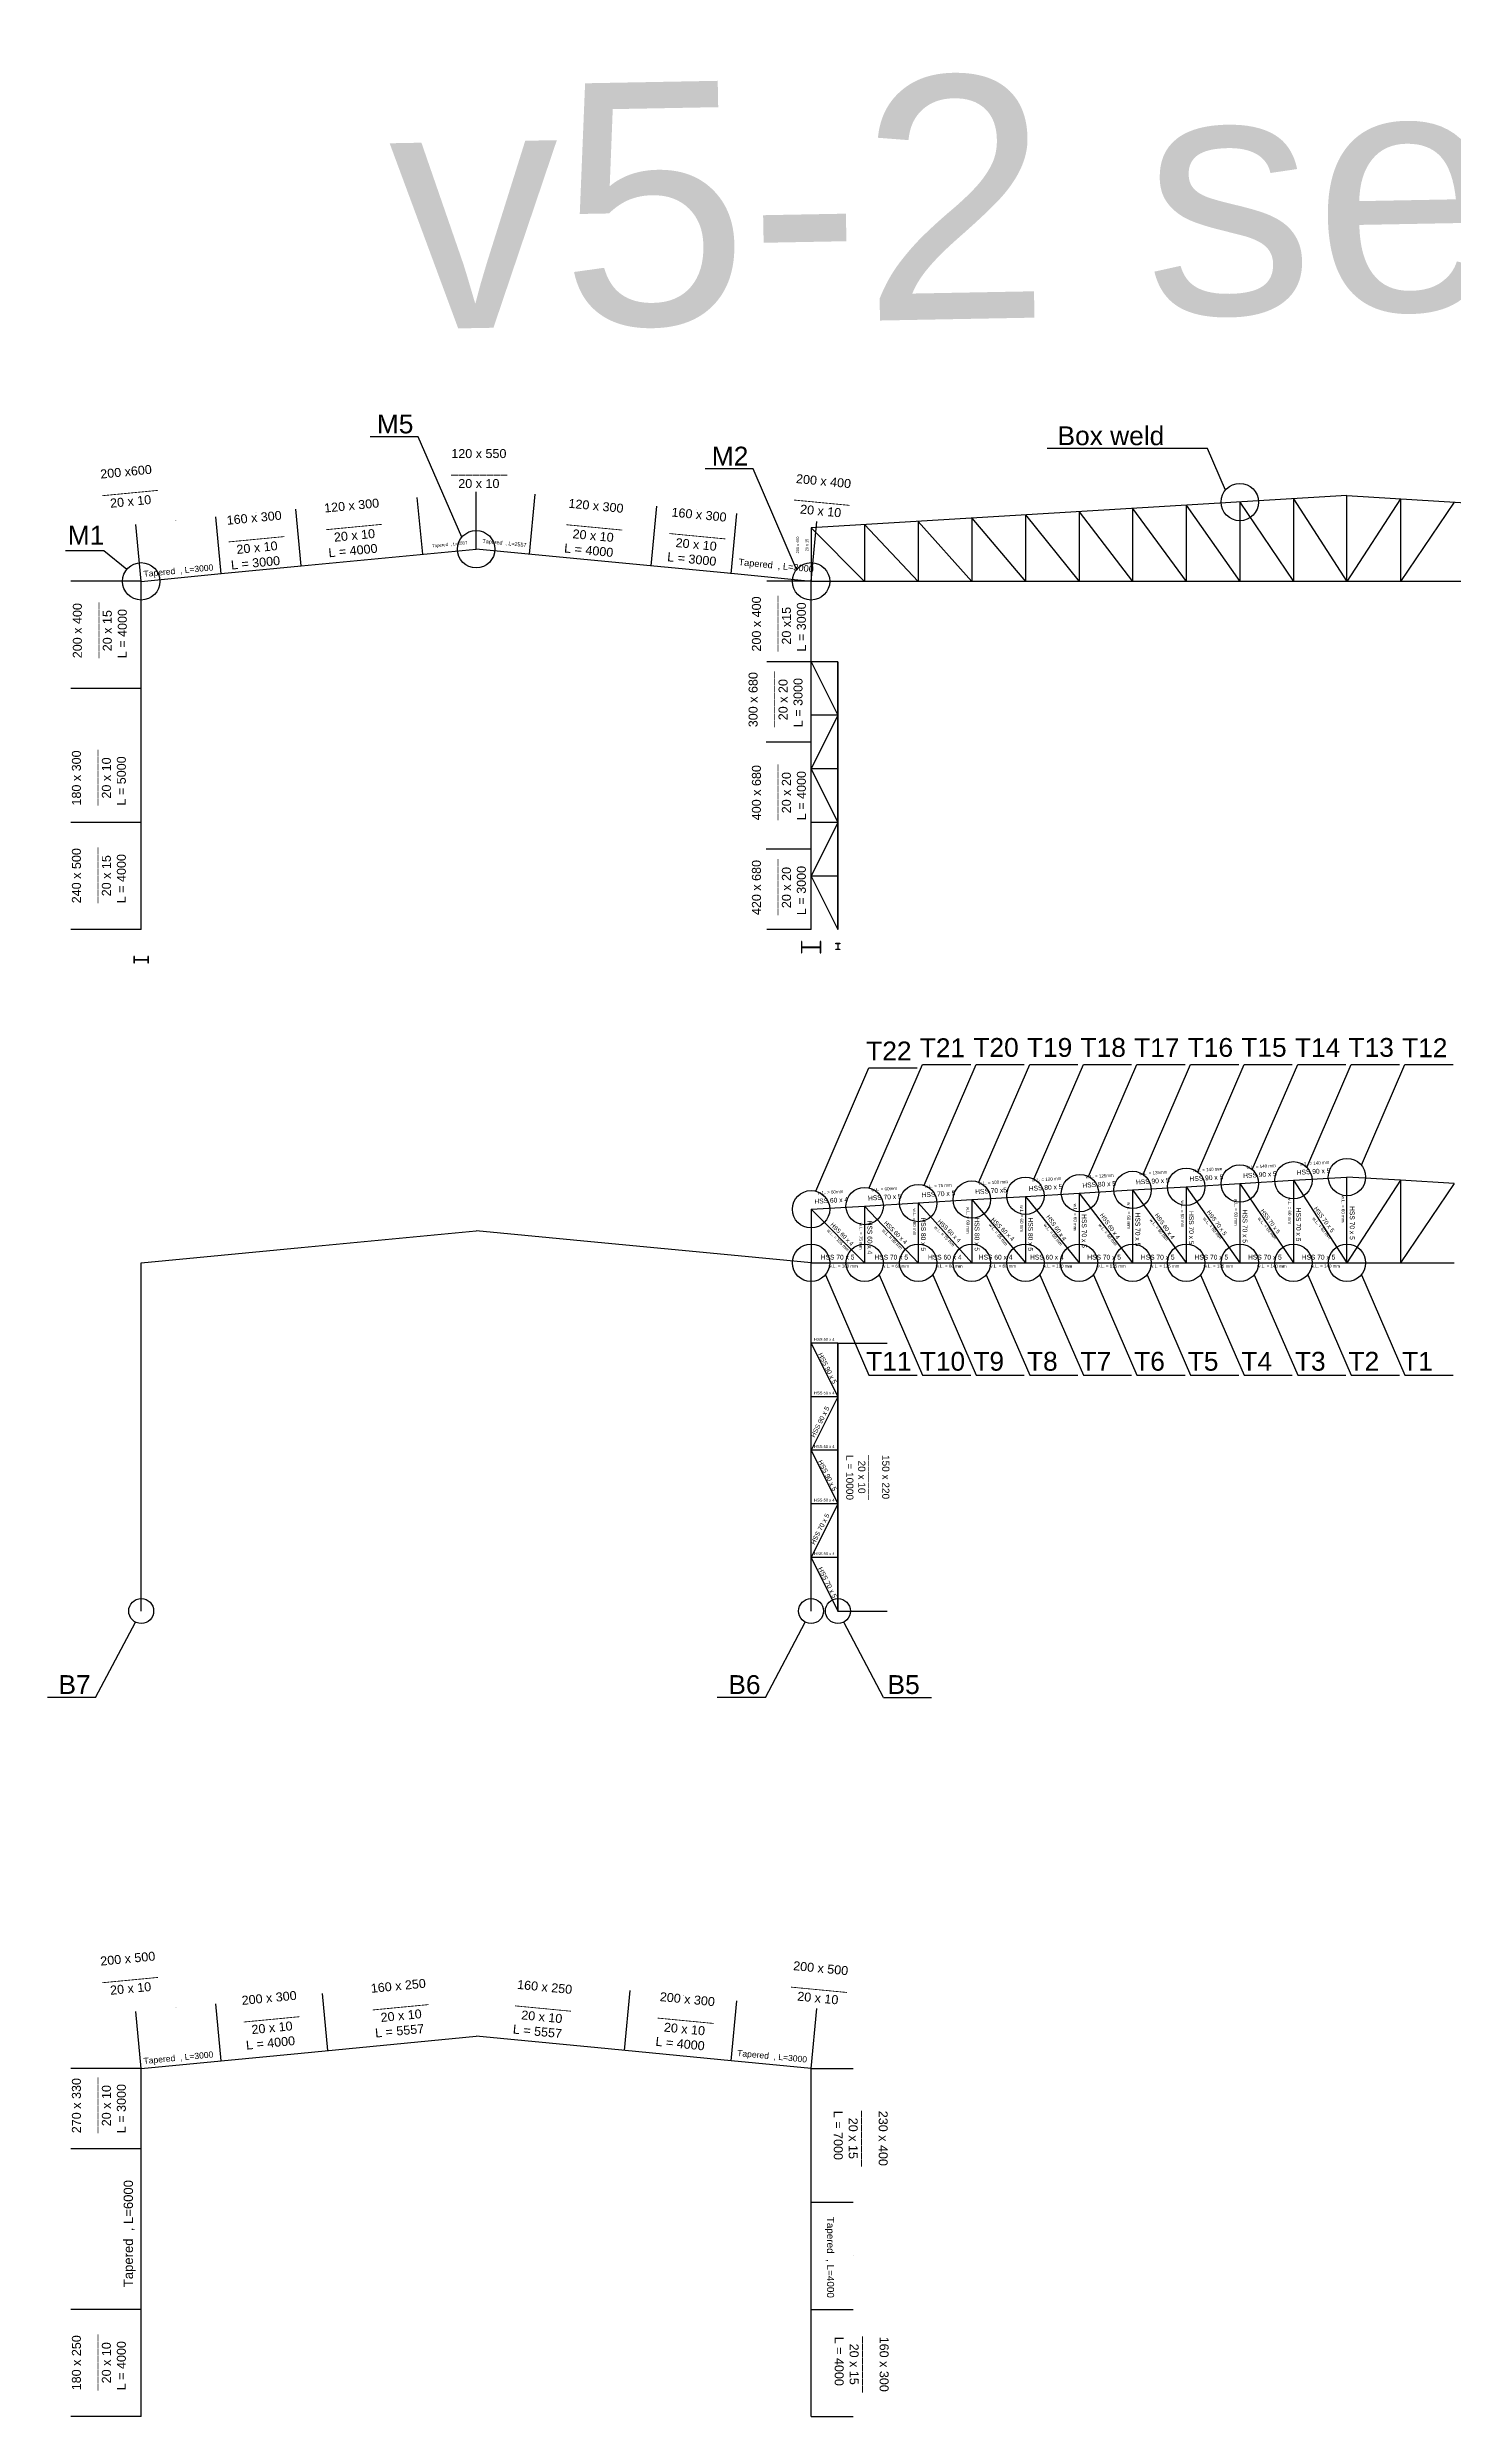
# Model space of a CAD drawing. Header units: inches. Extents: x -15 to 2803056, y 0 to 866270.
# Drawn here: x 1355028 to 1407507, y 189786 to 278232 of the extents above; entities that cross this region are included whole.
import ezdxf

# ---------------------------------------------------------------- set-up
doc = ezdxf.new("R2010")
doc.units = ezdxf.units.IN
doc.header["$LTSCALE"] = 100
doc.header["$MEASUREMENT"] = 0
for name, color, linetype in [('connection', 50, 'Continuous'), ('initial layout', 7, 'Continuous'), ('sections', 3, 'Continuous'), ('text', 3, 'Continuous')]:
    doc.layers.add(name, color=color, linetype=linetype)
doc.styles.get("Standard").update_dxf_attribs({"font": 'arial.ttf'})
doc.dimstyles.new('section', dxfattribs={"dimtxt": 1e-05, "dimasz": 15, "dimexe": 0.0625, "dimexo": 0.0625, "dimgap": 10, "dimtad": 0, "dimtoh": 1, "dimzin": 0, "dimdsep": 46, "dimtxsty": 'Standard', "dimblk": 'OBLIQUE', "dimcen": 0.09, "dimsd1": 1, "dimsd2": 1, "dimclrd": 256, "dimclre": 256, "dimclrt": 256, "dimadec": 0, "dimazin": 0, "dimtfac": 1, "dimtofl": 0, "dimtmove": 0, "dimatfit": 3, "dimfxl": 1, "dimtfillclr": 256, "dimtolj": 1, "dimtzin": 0, "dimlwe": -1, "dimarcsym": 0})

# ---------------------------------------------------------------- blocks, each defined once
blk = doc.blocks.new('*D361')
at = {"layer": 'Defpoints', "color": 0}
for p in [(1355903, 249299), (1358528, 249299), (1358528, 245299)]:
    blk.add_point(p, dxfattribs=at)
at = {"layer": 'sections', "transparency": 16777216}
for p, q in [((1358528, 249299), (1355903, 249299)), ((1358528, 245299), (1355903, 245299))]:
    blk.add_line(p, q, dxfattribs=at)
at = {"layer": 'sections', "transparency": 16777216, "insert": (1355903, 247299), "char_height": 0.00001, "attachment_point": 5, "rotation": 90}
blk.add_mtext('\\A1;4000.00', dxfattribs=at)
blk = doc.blocks.new('_Oblique')
at = {"color": 0, "linetype": 'ByBlock', "lineweight": -2}
blk.add_line((-0.5, -0.5), (0.5, 0.5), dxfattribs=at)
blk = doc.blocks.new('*D362')
at = {"layer": 'Defpoints', "color": 0}
for p in [(1361310, 260711), (1358528, 258299), (1361514, 258585)]:
    blk.add_point(p, dxfattribs=at)
at = {"layer": 'sections', "transparency": 16777216}
for p, q in [((1358528, 258299), (1358324, 260424)), ((1361514, 258585), (1361310, 260711))]:
    blk.add_line(p, q, dxfattribs=at)
at = {"layer": 'sections', "transparency": 16777216, "insert": (1359817, 260567), "char_height": 10, "attachment_point": 5, "rotation": 5.48359}
blk.add_mtext('\\A1;3000.00', dxfattribs=at)
blk = doc.blocks.new('*D363')
at = {"layer": 'Defpoints', "color": 0}
for p in [(1364296, 260997), (1361514, 258585), (1364500, 258872)]:
    blk.add_point(p, dxfattribs=at)
at = {"layer": 'sections', "transparency": 16777216}
for p, q in [((1364500, 258872), (1364296, 260997)), ((1361514, 258585), (1361310, 260711))]:
    blk.add_line(p, q, dxfattribs=at)
at = {"layer": 'sections', "transparency": 16777216, "insert": (1362803, 260854), "char_height": 10, "attachment_point": 5, "rotation": 5.48359}
blk.add_mtext('\\A1;3000.00', dxfattribs=at)
blk = doc.blocks.new('*D364')
at = {"layer": 'Defpoints', "color": 0}
for p in [(1368833, 261433), (1369037, 259308), (1364500, 258872)]:
    blk.add_point(p, dxfattribs=at)
at = {"layer": 'sections', "transparency": 16777216}
for p, q in [((1364500, 258872), (1364296, 260997)), ((1369037, 259308), (1368833, 261433))]:
    blk.add_line(p, q, dxfattribs=at)
at = {"layer": 'sections', "transparency": 16777216, "insert": (1366565, 261215), "char_height": 10, "attachment_point": 5, "rotation": 5.48359}
blk.add_mtext('\\A1;4557.47', dxfattribs=at)
blk = doc.blocks.new('*D344')
at = {"layer": 'Defpoints', "color": 0}
for p in [(1377770, 261111), (1373019, 259308), (1377555, 258872)]:
    blk.add_point(p, dxfattribs=at)
at = {"layer": 'sections', "transparency": 16777216}
for p, q in [((1373019, 259308), (1373234, 261547)), ((1377555, 258872), (1377770, 261111))]:
    blk.add_line(p, q, dxfattribs=at)
at = {"layer": 'sections', "transparency": 16777216, "insert": (1375502, 261329), "char_height": 10, "attachment_point": 5, "rotation": 354.51641}
blk.add_mtext('\\A1;4557.47', dxfattribs=at)
blk = doc.blocks.new('*D365')
at = {"layer": 'Defpoints', "color": 0}
for p in [(1380757, 260825), (1377555, 258872), (1380542, 258585)]:
    blk.add_point(p, dxfattribs=at)
at = {"layer": 'sections', "transparency": 16777216}
for p, q in [((1377555, 258872), (1377770, 261111)), ((1380542, 258585), (1380757, 260825))]:
    blk.add_line(p, q, dxfattribs=at)
at = {"layer": 'sections', "transparency": 16777216, "insert": (1379263, 260968), "char_height": 10, "attachment_point": 5, "rotation": 354.51641}
blk.add_mtext('\\A1;3000.00', dxfattribs=at)
blk = doc.blocks.new('*D366')
at = {"layer": 'Defpoints', "color": 0}
for p in [(1383743, 260538), (1380542, 258585), (1383528, 258299)]:
    blk.add_point(p, dxfattribs=at)
at = {"layer": 'sections', "transparency": 16777216}
for p, q in [((1380542, 258585), (1380757, 260825)), ((1383528, 258299), (1383743, 260538))]:
    blk.add_line(p, q, dxfattribs=at)
at = {"layer": 'sections', "transparency": 16777216, "insert": (1382250, 260681), "char_height": 10, "attachment_point": 5, "rotation": 354.51641}
blk.add_mtext('\\A1;3000.00', dxfattribs=at)
blk = doc.blocks.new('*D367')
at = {"layer": 'Defpoints', "color": 0}
for p in [(1381883, 248299), (1383528, 248299), (1383528, 245299)]:
    blk.add_point(p, dxfattribs=at)
at = {"layer": 'sections', "transparency": 16777216}
for p, q in [((1383528, 248299), (1381883, 248299)), ((1383528, 245299), (1381883, 245299))]:
    blk.add_line(p, q, dxfattribs=at)
at = {"layer": 'sections', "transparency": 16777216, "insert": (1381883, 246799), "char_height": 10, "attachment_point": 5, "rotation": 90}
blk.add_mtext('\\A1;3000.00', dxfattribs=at)
blk = doc.blocks.new('*D368')
at = {"layer": 'Defpoints', "color": 0}
for p in [(1381883, 258299), (1383528, 258299), (1383528, 255299)]:
    blk.add_point(p, dxfattribs=at)
at = {"layer": 'sections', "transparency": 16777216}
for p, q in [((1383528, 258299), (1381883, 258299)), ((1383528, 255299), (1381883, 255299))]:
    blk.add_line(p, q, dxfattribs=at)
at = {"layer": 'sections', "transparency": 16777216, "insert": (1381883, 256799), "char_height": 10, "attachment_point": 5, "rotation": 90}
blk.add_mtext('\\A1;3000.00', dxfattribs=at)
blk = doc.blocks.new('*D376')
at = {"layer": 'Defpoints', "color": 0}
for p in [(1355903, 258299), (1358528, 258299), (1358528, 254299)]:
    blk.add_point(p, dxfattribs=at)
at = {"layer": 'sections', "transparency": 16777216}
for p, q in [((1358528, 258299), (1355903, 258299)), ((1358528, 254299), (1355903, 254299))]:
    blk.add_line(p, q, dxfattribs=at)
at = {"layer": 'sections', "transparency": 16777216, "insert": (1355903, 256299), "char_height": 10, "attachment_point": 5, "rotation": 90}
blk.add_mtext('\\A1;4000.00', dxfattribs=at)
blk = doc.blocks.new('*D379')
at = {"layer": 'Defpoints', "color": 0}
for p in [(1384528, 229859), (1386371, 229859), (1384528, 219859)]:
    blk.add_point(p, dxfattribs=at)
at = {"layer": 'sections', "transparency": 16777216}
for p, q in [((1384528, 229859), (1386371, 229859)), ((1384528, 219859), (1386371, 219859))]:
    blk.add_line(p, q, dxfattribs=at)
at = {"layer": 'sections', "transparency": 16777216, "insert": (1386371, 224859), "char_height": 10, "attachment_point": 5, "rotation": 90}
blk.add_mtext('\\A1;10000.00', dxfattribs=at)
blk = doc.blocks.new('*D380')
at = {"layer": 'Defpoints', "color": 0}
for p in [(1355903, 193786), (1358528, 193786), (1358528, 189786)]:
    blk.add_point(p, dxfattribs=at)
at = {"layer": 'sections', "transparency": 16777216}
for p, q in [((1358528, 193786), (1355903, 193786)), ((1358528, 189786), (1355903, 189786))]:
    blk.add_line(p, q, dxfattribs=at)
at = {"layer": 'sections', "transparency": 16777216, "insert": (1355903, 191786), "char_height": 0.00001, "attachment_point": 5, "rotation": 90}
blk.add_mtext('\\A1;4000.00', dxfattribs=at)
blk = doc.blocks.new('*D381')
at = {"layer": 'Defpoints', "color": 0}
for p in [(1361310, 205198), (1358528, 202786), (1361514, 203073)]:
    blk.add_point(p, dxfattribs=at)
at = {"layer": 'sections', "transparency": 16777216}
for p, q in [((1361514, 203073), (1361310, 205198)), ((1358528, 202786), (1358324, 204911))]:
    blk.add_line(p, q, dxfattribs=at)
at = {"layer": 'sections', "transparency": 16777216, "insert": (1359817, 205055), "char_height": 10, "attachment_point": 5, "rotation": 5.48359}
blk.add_mtext('\\A1;3000.00', dxfattribs=at)
blk = doc.blocks.new('*D382')
at = {"layer": 'Defpoints', "color": 0}
for p in [(1358528, 202786), (1355903, 199786), (1358528, 199786)]:
    blk.add_point(p, dxfattribs=at)
at = {"layer": 'sections', "transparency": 16777216}
for p, q in [((1358528, 202786), (1355903, 202786)), ((1358528, 199786), (1355903, 199786))]:
    blk.add_line(p, q, dxfattribs=at)
at = {"layer": 'sections', "transparency": 16777216, "insert": (1355903, 201286), "char_height": 10, "attachment_point": 5, "rotation": 90}
blk.add_mtext('\\A1;3000.00', dxfattribs=at)
blk = doc.blocks.new('*D383')
at = {"layer": 'Defpoints', "color": 0}
for p in [(1365292, 205580), (1365496, 203455), (1361514, 203073)]:
    blk.add_point(p, dxfattribs=at)
at = {"layer": 'sections', "transparency": 16777216}
for p, q in [((1361514, 203073), (1361310, 205198)), ((1365496, 203455), (1365292, 205580))]:
    blk.add_line(p, q, dxfattribs=at)
at = {"layer": 'sections', "transparency": 16777216, "insert": (1363301, 205389), "char_height": 10, "attachment_point": 5, "rotation": 5.48359}
blk.add_mtext('\\A1;4000.00', dxfattribs=at)
blk = doc.blocks.new('*D384')
at = {"layer": 'Defpoints', "color": 0}
for p in [(1380757, 205312), (1380542, 203073), (1383528, 202786)]:
    blk.add_point(p, dxfattribs=at)
at = {"layer": 'sections', "transparency": 16777216}
for p, q in [((1380542, 203073), (1380757, 205312)), ((1383528, 202786), (1383743, 205025))]:
    blk.add_line(p, q, dxfattribs=at)
at = {"layer": 'sections', "transparency": 16777216, "insert": (1382250, 205169), "char_height": 10, "attachment_point": 5, "rotation": 354.51641}
blk.add_mtext('\\A1;3000.00', dxfattribs=at)
blk = doc.blocks.new('*D385')
at = {"layer": 'Defpoints', "color": 0}
for p in [(1376775, 205694), (1376560, 203455), (1380542, 203073)]:
    blk.add_point(p, dxfattribs=at)
at = {"layer": 'sections', "transparency": 16777216}
for p, q in [((1376560, 203455), (1376775, 205694)), ((1380542, 203073), (1380757, 205312))]:
    blk.add_line(p, q, dxfattribs=at)
at = {"layer": 'sections', "transparency": 16777216, "insert": (1378766, 205503), "char_height": 10, "attachment_point": 5, "rotation": 354.51641}
blk.add_mtext('\\A1;4000.00', dxfattribs=at)
blk = doc.blocks.new('*D386')
at = {"layer": 'Defpoints', "color": 0}
for p in [(1383528, 193786), (1385103, 193786), (1383528, 189786)]:
    blk.add_point(p, dxfattribs=at)
at = {"layer": 'sections', "transparency": 16777216}
for p, q in [((1383528, 193786), (1385103, 193786)), ((1383528, 189786), (1385103, 189786))]:
    blk.add_line(p, q, dxfattribs=at)
at = {"layer": 'sections', "transparency": 16777216, "insert": (1385103, 191786), "char_height": 10, "attachment_point": 5, "rotation": 90}
blk.add_mtext('\\A1;4000.00', dxfattribs=at)
blk = doc.blocks.new('*D350')
at = {"layer": 'Defpoints', "color": 0}
for p in [(1383528, 197786), (1385103, 197786), (1383528, 193786)]:
    blk.add_point(p, dxfattribs=at)
at = {"layer": 'sections', "transparency": 16777216}
for p, q in [((1383528, 197786), (1385103, 197786)), ((1383528, 193786), (1385103, 193786))]:
    blk.add_line(p, q, dxfattribs=at)
at = {"layer": 'sections', "transparency": 16777216, "insert": (1385103, 195786), "char_height": 10, "attachment_point": 5, "rotation": 90}
blk.add_mtext('\\A1;4000.00', dxfattribs=at)
blk = doc.blocks.new('*D351')
at = {"layer": 'Defpoints', "color": 0}
for p in [(1383528, 197786), (1385103, 197786), (1385103, 197786)]:
    blk.add_point(p, dxfattribs=at)
at = {"layer": 'sections', "transparency": 16777216}
for p in [(1383528, 197786), (1385103, 197786)]:
    blk.add_line(p, (1385103, 197786), dxfattribs=at)
at = {"layer": 'sections', "transparency": 16777216, "insert": (1385034, 197786), "char_height": 10, "attachment_point": 5}
blk.add_mtext('\\A1;0.00', dxfattribs=at)
blk = doc.blocks.new('*D387')
at = {"layer": 'Defpoints', "color": 0}
for p in [(1383528, 202786), (1385103, 202786), (1385103, 197786)]:
    blk.add_point(p, dxfattribs=at)
at = {"layer": 'sections', "transparency": 16777216}
for p, q in [((1383528, 202786), (1385103, 202786)), ((1385103, 197786), (1385103, 197786))]:
    blk.add_line(p, q, dxfattribs=at)
at = {"layer": 'sections', "transparency": 16777216, "insert": (1385103, 200286), "char_height": 10, "attachment_point": 5, "rotation": 90}
blk.add_mtext('\\A1;5000.00', dxfattribs=at)
blk = doc.blocks.new('*D388')
at = {"layer": 'Defpoints', "color": 0}
for p in [(1381857, 252299), (1383528, 252299), (1383528, 248299)]:
    blk.add_point(p, dxfattribs=at)
at = {"layer": 'sections', "transparency": 16777216}
for p, q in [((1383528, 252299), (1381857, 252299)), ((1383528, 248299), (1381857, 248299))]:
    blk.add_line(p, q, dxfattribs=at)
at = {"layer": 'sections', "transparency": 16777216, "insert": (1381857, 250299), "char_height": 0.00001, "attachment_point": 5, "rotation": 90}
blk.add_mtext('\\A1;4000.00', dxfattribs=at)

msp = doc.modelspace()

# ---------------------------------------------------------------- linework, layer by layer
at = {"layer": 'connection'}
for p, q in [((1368865.839, 263696.015), (1367069.455, 263696.015)), ((1370489.245, 259941.468), (1368865.839, 263696.015)), ((1398317.265, 263255.595), (1392336.646, 263255.595)), ((1398989.245, 261701.468), (1398317.265, 263255.595)), ((1381365.839, 262496.015), (1379569.455, 262496.015)), ((1382989.245, 258741.468), (1381365.839, 262496.015)), ((1357139.896, 259439.78), (1355699.269, 259439.78)), ((1357989.245, 258741.468), (1357139.896, 259439.78)), ((1383700.083, 235534.218), (1385689.797, 240135.949)), ((1385689.797, 240135.949), (1387486.18, 240135.949)), ((1385700.083, 235654.218), (1387689.797, 240255.949)), ((1387689.797, 240255.949), (1389486.18, 240255.949)), ((1387743.984, 235755.752), (1389689.797, 240255.949)), ((1389689.797, 240255.949), (1391486.18, 240255.949)), ((1389790.914, 235864.29), (1391689.797, 240255.949)), ((1391689.797, 240255.949), (1393486.18, 240255.949)), ((1391842.483, 235983.557), (1393689.797, 240255.949)), ((1393689.797, 240255.949), (1395486.18, 240255.949)), ((1393884.17, 236079.967), (1395689.797, 240255.949)), ((1395689.797, 240255.949), (1397486.18, 240255.949)), ((1395917.406, 236156.835), (1397689.797, 240255.949)), ((1397689.797, 240255.949), (1399486.18, 240255.949)), ((1397956.897, 236248.169), (1399689.797, 240255.949)), ((1399689.797, 240255.949), (1401486.18, 240255.949)), ((1399994.962, 236336.202), (1401689.797, 240255.949)), ((1401689.797, 240255.949), (1403486.18, 240255.949)), ((1402031.504, 236420.716), (1403689.797, 240255.949)), ((1403689.797, 240255.949), (1405486.18, 240255.949)), ((1404066.391, 236501.402), (1405689.797, 240255.949)), ((1405689.797, 240255.949), (1407486.18, 240255.949)), ((1384066.391, 232415.798), (1385689.797, 228661.251)), ((1386066.391, 232415.798), (1387689.797, 228661.251)), ((1388066.391, 232415.798), (1389689.797, 228661.251)), ((1390066.391, 232415.798), (1391689.797, 228661.251)), ((1392066.391, 232415.798), (1393689.797, 228661.251)), ((1394066.391, 232415.798), (1395689.797, 228661.251)), ((1396066.391, 232415.798), (1397689.797, 228661.251)), ((1398066.391, 232415.798), (1399689.797, 228661.251)), ((1400066.391, 232415.798), (1401689.797, 228661.251)), ((1402066.391, 232415.798), (1403689.797, 228661.251)), ((1404066.391, 232415.798), (1405689.797, 228661.251)), ((1385689.797, 228661.251), (1387486.18, 228661.251)), ((1387689.797, 228661.251), (1389486.18, 228661.251)), ((1389689.797, 228661.251), (1391486.18, 228661.251)), ((1391689.797, 228661.251), (1393486.18, 228661.251)), ((1393689.797, 228661.251), (1395486.18, 228661.251)), ((1395689.797, 228661.251), (1397486.18, 228661.251)), ((1397689.797, 228661.251), (1399486.18, 228661.251)), ((1399689.797, 228661.251), (1401486.18, 228661.251)), ((1401689.797, 228661.251), (1403486.18, 228661.251)), ((1403689.797, 228661.251), (1405486.18, 228661.251)), ((1405689.797, 228661.251), (1407486.18, 228661.251)), ((1356824.205, 216636.312), (1358310.219, 219447.023)), ((1381824.205, 216636.312), (1383310.219, 219447.023)), ((1386231.431, 216636.312), (1384745.417, 219447.023)), ((1356824.205, 216636.312), (1355027.822, 216636.312)), ((1381824.205, 216636.312), (1380027.822, 216636.312)), ((1386231.431, 216636.312), (1388027.814, 216636.312))]:
    msp.add_line(p, q, dxfattribs=at)
for centre, radius in [((1399527.818, 261258.666), 697.234), ((1371027.818, 259498.666), 697.234), ((1358527.818, 258298.666), 697.234), ((1383527.818, 258298.666), 697.234), ((1393563.689, 235460.752), 697.234), ((1395527.818, 235578.6), 697.234), ((1397527.818, 235698.6), 697.234), ((1399527.818, 235818.6), 697.234), ((1401527.818, 235938.6), 697.234), ((1403527.818, 236058.6), 697.234), ((1383527.818, 234858.6), 697.234), ((1385527.818, 234978.6), 697.234), ((1387527.818, 235090.147), 697.234), ((1389527.818, 235218.6), 697.234), ((1391527.818, 235361.367), 697.234), ((1383527.818, 232858.6), 697.234), ((1385527.818, 232858.6), 697.234), ((1387527.818, 232858.6), 697.234), ((1389527.818, 232858.6), 697.234), ((1391527.818, 232858.6), 697.234), ((1393527.818, 232858.6), 697.234), ((1395527.818, 232858.6), 697.234), ((1397527.818, 232858.6), 697.234), ((1399527.818, 232858.6), 697.234), ((1401527.818, 232858.6), 697.234), ((1403527.818, 232858.6), 697.234), ((1358527.818, 219858.6), 465.559), ((1383527.818, 219858.6), 465.559), ((1384527.818, 219858.6), 465.559)]:
    msp.add_circle(centre, radius, dxfattribs=at)
at = {"layer": 'initial layout'}
for p, q in [((1403527.818, 261498.666), (1383527.818, 260298.666)), ((1395527.818, 261018.666), (1395527.818, 258298.666)), ((1395527.818, 261018.666), (1397527.818, 258298.666)), ((1397527.818, 261138.666), (1397527.818, 258298.666)), ((1397527.818, 261138.666), (1399527.818, 258298.666)), ((1399527.818, 261258.666), (1399527.818, 258298.666)), ((1399527.818, 261258.666), (1401527.818, 258298.666)), ((1401527.818, 261378.666), (1401527.818, 258298.666)), ((1401527.818, 261378.666), (1403527.818, 258298.666)), ((1403527.818, 258298.666), (1403527.818, 261498.666)), ((1403527.818, 258298.666), (1403527.818, 261498.666)), ((1403527.818, 261498.666), (1423527.818, 260298.666)), ((1405527.818, 261378.666), (1403527.818, 258298.666)), ((1405527.818, 261378.666), (1405527.818, 258298.666)), ((1407527.818, 261258.666), (1405527.818, 258298.666)), ((1383527.818, 260298.666), (1383527.818, 258298.666)), ((1383527.818, 260298.666), (1385527.818, 258298.666)), ((1385527.818, 260418.666), (1385527.818, 258298.666)), ((1385527.818, 260418.666), (1387527.818, 258298.666)), ((1387527.818, 260538.666), (1387527.818, 258298.666)), ((1387527.818, 260538.666), (1389527.818, 258298.666)), ((1389527.818, 260658.666), (1389527.818, 258298.666)), ((1389527.818, 260658.666), (1391527.818, 258298.666)), ((1391527.818, 260778.666), (1391527.818, 258298.666)), ((1391527.818, 260778.666), (1393527.818, 258298.666)), ((1393527.818, 260898.666), (1393527.818, 258298.666)), ((1393527.818, 260898.666), (1395527.818, 258298.666)), ((1364500.36, 258872.03), (1371027.818, 259498.666)), ((1375564.429, 259063.151), (1371027.818, 259498.666)), ((1358527.818, 258298.666), (1361514.089, 258585.348)), ((1358527.818, 252298.666), (1358527.818, 258298.666)), ((1361514.089, 258585.348), (1364500.36, 258872.03)), ((1380541.547, 258585.348), (1375564.429, 259063.151)), ((1383527.818, 258298.666), (1380541.547, 258585.348)), ((1423527.818, 258298.666), (1383527.818, 258298.666)), ((1383527.818, 255298.666), (1383527.818, 258298.666)), ((1384527.818, 255298.666), (1383527.818, 255298.666)), ((1383527.818, 255298.666), (1384527.818, 253298.666)), ((1383527.818, 252298.666), (1383527.818, 255298.666)), ((1384527.818, 255298.666), (1384527.818, 245298.666)), ((1384527.818, 245298.666), (1384527.818, 255298.666)), ((1384527.818, 253298.666), (1383527.818, 253298.666)), ((1384527.818, 253298.666), (1383527.818, 251298.666)), ((1358527.818, 249298.666), (1358527.818, 252298.666)), ((1383527.818, 248298.666), (1383527.818, 252298.666)), ((1384527.818, 251298.666), (1383527.818, 251298.666)), ((1383527.818, 251298.666), (1384527.818, 249298.666)), ((1358527.818, 245298.666), (1358527.818, 249298.666)), ((1384527.818, 249298.666), (1383527.818, 249298.666)), ((1384527.818, 249298.666), (1383527.818, 247298.666)), ((1383527.818, 245298.666), (1383527.818, 248298.666)), ((1384527.818, 247298.666), (1383527.818, 247298.666)), ((1383527.818, 247298.666), (1384527.818, 245298.666)), ((1358277.818, 244182.002), (1358777.818, 244182.002)), ((1358277.818, 244167.002), (1358777.818, 244167.002)), ((1383187.818, 244649.749), (1383867.818, 244649.749)), ((1383187.818, 244629.749), (1383867.818, 244629.749)), ((1384522.818, 244771.073), (1384522.818, 244571.073)), ((1384532.818, 244771.073), (1384532.818, 244571.073)), ((1389527.818, 235218.6), (1391527.818, 235338.6)), ((1391527.818, 235338.6), (1393527.818, 235458.6)), ((1391527.818, 235338.6), (1391527.818, 232858.6)), ((1391527.818, 235338.6), (1393527.818, 232858.6)), ((1393527.818, 235458.6), (1395527.818, 235578.6)), ((1393527.818, 235458.6), (1393527.818, 232858.6)), ((1393527.818, 235458.6), (1395527.818, 232858.6)), ((1395527.818, 235578.6), (1397527.818, 235698.6)), ((1395527.818, 235578.6), (1395527.818, 232858.6)), ((1395527.818, 235578.6), (1397527.818, 232858.6)), ((1397527.818, 235698.6), (1399527.818, 235818.6)), ((1397527.818, 235698.6), (1397527.818, 232858.6)), ((1397527.818, 235698.6), (1399527.818, 232858.6)), ((1399527.818, 235818.6), (1401527.818, 235938.6)), ((1399527.818, 235818.6), (1399527.818, 232858.6)), ((1399527.818, 235818.6), (1401527.818, 232858.6)), ((1401527.818, 235938.6), (1403527.818, 236058.6)), ((1401527.818, 235938.6), (1401527.818, 232858.6)), ((1401527.818, 235938.6), (1403527.818, 232858.6)), ((1403527.818, 232858.6), (1403527.818, 236058.6)), ((1403527.818, 232858.6), (1403527.818, 236058.6)), ((1405527.818, 235938.6), (1403527.818, 236058.6)), ((1405527.818, 235938.6), (1403527.818, 232858.6)), ((1405527.818, 235938.6), (1405527.818, 232858.6)), ((1407527.818, 235818.6), (1405527.818, 235938.6)), ((1407527.818, 235818.6), (1405527.818, 232858.6)), ((1383527.818, 234858.6), (1385527.818, 234978.6)), ((1383527.818, 234858.6), (1383527.818, 232858.6)), ((1383527.818, 234858.6), (1385527.818, 232858.6)), ((1385527.818, 234978.6), (1387527.818, 235098.6)), ((1385527.818, 234978.6), (1385527.818, 232858.6)), ((1385527.818, 234978.6), (1387527.818, 232858.6)), ((1387527.818, 235098.6), (1389527.818, 235218.6)), ((1387527.818, 235098.6), (1387527.818, 232858.6)), ((1387527.818, 235098.6), (1389527.818, 232858.6)), ((1389527.818, 235218.6), (1389527.818, 232858.6)), ((1389527.818, 235218.6), (1391527.818, 232858.6)), ((1364500.36, 233431.964), (1371027.818, 234058.6)), ((1375564.429, 233623.086), (1371027.818, 234058.6)), ((1380541.547, 233145.282), (1375564.429, 233623.086)), ((1358527.818, 232858.6), (1361514.089, 233145.282)), ((1358527.818, 226858.6), (1358527.818, 232858.6)), ((1361514.089, 233145.282), (1364500.36, 233431.964)), ((1383527.818, 232858.6), (1380541.547, 233145.282)), ((1383527.818, 229858.6), (1383527.818, 232858.6)), ((1383527.818, 232858.6), (1385527.818, 232858.6)), ((1385527.818, 232858.6), (1387527.818, 232858.6)), ((1387527.818, 232858.6), (1389527.818, 232858.6)), ((1389527.818, 232858.6), (1391527.818, 232858.6)), ((1391527.818, 232858.6), (1393527.818, 232858.6)), ((1393527.818, 232858.6), (1395527.818, 232858.6)), ((1395527.818, 232858.6), (1397527.818, 232858.6)), ((1397527.818, 232858.6), (1399527.818, 232858.6)), ((1399527.818, 232858.6), (1401527.818, 232858.6)), ((1401527.818, 232858.6), (1403527.818, 232858.6)), ((1403527.818, 232858.6), (1405527.818, 232858.6)), ((1405527.818, 232858.6), (1407527.818, 232858.6)), ((1384527.818, 229858.6), (1383527.818, 229858.6)), ((1383527.818, 229858.6), (1384527.818, 227858.6)), ((1383527.818, 226858.6), (1383527.818, 229858.6)), ((1384527.818, 229858.6), (1384527.818, 219858.6)), ((1384527.818, 219858.6), (1384527.818, 229858.6)), ((1384527.818, 227858.6), (1383527.818, 227858.6)), ((1384527.818, 227858.6), (1383527.818, 225858.6)), ((1358527.818, 223858.6), (1358527.818, 226858.6)), ((1383527.818, 222858.6), (1383527.818, 226858.6)), ((1384527.818, 225858.6), (1383527.818, 225858.6)), ((1383527.818, 225858.6), (1384527.818, 223858.6)), ((1358527.818, 219858.6), (1358527.818, 223858.6)), ((1384527.818, 223858.6), (1383527.818, 223858.6)), ((1384527.818, 223858.6), (1383527.818, 221858.6)), ((1383527.818, 219858.6), (1383527.818, 222858.6)), ((1384527.818, 221858.6), (1383527.818, 221858.6)), ((1383527.818, 221858.6), (1384527.818, 219858.6)), ((1364500.36, 203359.426), (1371027.818, 203986.062)), ((1375564.429, 203550.547), (1371027.818, 203986.062)), ((1380541.547, 203072.744), (1375564.429, 203550.547)), ((1358527.818, 202786.062), (1361514.089, 203072.744)), ((1358527.818, 196786.062), (1358527.818, 202786.062)), ((1361514.089, 203072.744), (1364500.36, 203359.426)), ((1383527.818, 202786.062), (1380541.547, 203072.744)), ((1383527.818, 199786.062), (1383527.818, 202786.062)), ((1383527.818, 196786.062), (1383527.818, 199786.062)), ((1358527.818, 193786.062), (1358527.818, 196786.062)), ((1383527.818, 192786.062), (1383527.818, 196786.062)), ((1358527.818, 189786.062), (1358527.818, 193786.062)), ((1383527.818, 189786.062), (1383527.818, 192786.062))]:
    msp.add_line(p, q, dxfattribs=at)
at = {"layer": 'initial layout', "linetype": 'ByBlock'}
for p, q in [((1358257.818, 244294.502), (1358257.818, 244054.502)), ((1358277.818, 244294.502), (1358257.818, 244294.502)), ((1358277.818, 244054.502), (1358277.818, 244294.502)), ((1358777.818, 244294.502), (1358777.818, 244054.502)), ((1358797.818, 244294.502), (1358777.818, 244294.502)), ((1358797.818, 244054.502), (1358797.818, 244294.502)), ((1383167.818, 244849.749), (1383167.818, 244429.749)), ((1383187.818, 244849.749), (1383167.818, 244849.749)), ((1383167.818, 244429.749), (1383187.818, 244429.749)), ((1383187.818, 244429.749), (1383187.818, 244849.749)), ((1383867.818, 244849.749), (1383867.818, 244429.749)), ((1383887.818, 244849.749), (1383867.818, 244849.749)), ((1383867.818, 244429.749), (1383887.818, 244429.749)), ((1383887.818, 244429.749), (1383887.818, 244849.749)), ((1384452.818, 244791.073), (1384602.818, 244791.073)), ((1384452.818, 244771.073), (1384452.818, 244791.073)), ((1384602.818, 244771.073), (1384452.818, 244771.073)), ((1384452.818, 244571.073), (1384602.818, 244571.073)), ((1384452.818, 244551.073), (1384452.818, 244571.073)), ((1384602.818, 244551.073), (1384452.818, 244551.073)), ((1384602.818, 244791.073), (1384602.818, 244771.073)), ((1384602.818, 244571.073), (1384602.818, 244551.073)), ((1358257.818, 244054.502), (1358277.818, 244054.502)), ((1358777.818, 244054.502), (1358797.818, 244054.502))]:
    msp.add_line(p, q, dxfattribs=at)
at = {"layer": 'sections'}
msp.add_line((1371027.818, 259498.666), (1371027.818, 261643.609), dxfattribs=at)

# ---------------------------------------------------------------- texts
at = {"layer": 'connection'}
for s, p in [('M5', (1367323.519, 263822.595)), ('Box weld', (1392725.623, 263382.176)), ('M2', (1379823.519, 262622.595)), ('M1', (1355787.113, 259668.003)), ('T22', (1385585.367, 240415.475)), ('T21', (1387585.367, 240535.475)), ('T20', (1389585.367, 240547.46)), ('T19', (1391585.367, 240547.46)), ('T18', (1393585.367, 240547.46)), ('T17', (1395585.367, 240538.352)), ('T16', (1397585.367, 240547.46)), ('T15', (1399585.367, 240550.336)), ('T14', (1401585.367, 240538.352)), ('T13', (1403585.367, 240547.939)), ('T12', (1405585.367, 240535.475)), ('T11', (1385585.367, 228831.55)), ('T10', (1387585.367, 228831.55)), ('T9', (1389585.367, 228831.55)), ('T8', (1391585.367, 228831.55)), ('T7', (1393585.367, 228831.55)), ('T6', (1395585.367, 228831.55)), ('T5', (1397585.367, 228831.55)), ('T4', (1399585.367, 228831.55)), ('T3', (1401585.367, 228831.55)), ('T2', (1403585.367, 228831.55)), ('T1', (1405585.367, 228831.55)), ('B7', (1355440.554, 216762.892)), ('B6', (1380440.554, 216762.892)), ('B5', (1386381.684, 216762.892))]:
    msp.add_text(s, height=702.7444, dxfattribs=at).set_placement(p)
at = {"layer": 'sections'}
for s, height, rotation, p in [('Tapered  , L=2557', 115.68816, 5.48359044, (1369385.473, 259562.926)), ('Tapered  , L=2557', 143.81331, 354.51640955, (1371260.204, 259735.348)), ('Tapered  , L=3000', 246.10008, 354.51640955, (1380812.985, 258903.197)), ('Tapered  , L=3000', 228.35228, 5.48359044, (1358626.05, 258459.871)), ('HSS 90 x 5', 177.9491, 3.43363037, (1397658.391, 235901.32)), ('HSS 90 x 5', 177.9491, 3.43363037, (1399658.391, 236021.32)), ('HSS 90 x 5', 177.9491, 3.43363037, (1401658.391, 236141.32)), ('HSS 60 x 4', 177.9491, 3.43363037, (1383658.391, 235061.32)), ('HSS 70 x 5', 177.9491, 3.43363037, (1385658.391, 235181.32)), ('HSS 70 x 5', 177.9491, 3.43363037, (1387658.391, 235301.32)), ('HSS 70 x5', 177.9491, 3.43363037, (1389658.391, 235421.32)), ('HSS 80 x 5', 177.9491, 3.43363037, (1391658.391, 235541.32)), ('HSS 80 x 5', 177.9491, 3.43363037, (1393658.391, 235661.32)), ('HSS 90 x 5', 177.9491, 3.43363037, (1395658.391, 235781.32)), ('HSS 60 x 4', 177.9491, 270, (1385632.685, 234434.17)), ('HSS 60 x 4', 157.4306, 315, (1386233.55, 234328.268)), ('HSS 80 x 5', 177.9491, 270, (1387632.685, 234554.17)), ('HSS 60 x 4', 157.4306, 315, (1388233.55, 234388.268)), ('HSS 80 x 5', 177.9491, 270, (1389632.685, 234554.17)), ('HSS 60 x 4', 157.4306, 315, (1390233.55, 234448.268)), ('HSS 80 x 5', 177.9491, 270, (1391632.685, 234554.17)), ('HSS 60 x 4', 157.4306, 305.0150886, (1392299.401, 234577.329)), ('HSS 70 x 5', 177.9491, 270, (1393632.685, 234674.17)), ('HSS 60 x 4', 157.4306, 305.0150886, (1394299.401, 234637.329)), ('HSS 70 x 5', 177.9491, 270, (1395632.685, 234734.17)), ('HSS 60 x 4', 157.4306, 305.0150886, (1396343.518, 234637.329)), ('HSS 70 x 5', 177.9491, 270, (1397632.685, 234794.17)), ('HSS 70 x 5', 155.1869, 305.88984394, (1398287.981, 234750.564)), ('HSS 70 x 5', 177.9491, 270, (1399632.685, 234854.17)), ('HSS 70 x 5', 151.2592, 305.88984394, (1400294.051, 234798.619)), ('HSS 70 x 5', 177.9491, 270, (1401632.685, 234914.17)), ('HSS 70 x 5', 159.2198, 305.88984394, (1402281.748, 234882.829)), ('HSS 70 x 5', 177.9491, 270, (1403632.685, 234974.17)), ('HSS 60 x 4', 157.4306, 315, (1384233.55, 234268.268)), ('HSS 70 x 5', 177.9491, 0, (1383890.053, 232979.951)), ('HSS 70 x 5', 177.9491, 0, (1385890.053, 232979.951)), ('HSS 60 x 4', 177.9491, 0, (1387890.053, 232979.951)), ('HSS 60 x 4', 177.9491, 0, (1389786.526, 232979.951)), ('HSS 60 x 4', 177.9491, 0, (1391698.6, 232979.951)), ('HSS 70 x 5', 177.9491, 0, (1393836.074, 232979.951)), ('HSS 70 x 5', 177.9491, 0, (1395836.074, 232979.951)), ('HSS 70 x 5', 177.9491, 0, (1397836.074, 232979.951)), ('HSS 70 x 5', 177.9491, 0, (1399836.074, 232979.951)), ('HSS 70 x 5', 177.9491, 0, (1401836.074, 232979.951)), ('HSS 50 x 4', 107.9703, 0, (1383642.251, 229946.325)), ('HSS 90 x 5', 177.9491, 296.56505118, (1383778.209, 229444.485)), ('HSS 90 x 5', 177.9491, 63.43494883, (1383661.967, 226317.995)), ('HSS 50 x 4', 107.9703, 0, (1383642.251, 227946.325)), ('HSS 50 x 4', 107.9703, 0, (1383642.251, 225946.325)), ('HSS 90 x 5', 177.9491, 296.56505118, (1383778.209, 225444.485)), ('HSS 50 x 4', 107.9703, 0, (1383642.251, 223946.325)), ('HSS 70 x 5', 177.9491, 63.43494883, (1383661.967, 222317.995)), ('HSS 50 x 4', 107.9703, 0, (1383642.251, 221946.325)), ('HSS 70 x 5', 177.9491, 296.56505118, (1383778.209, 221444.485)), ('Tapered  , L=3000', 228.35228, 354.51640955, (1380762.335, 203251.284)), ('Tapered  , L=3000', 228.35228, 5.48359044, (1358626.05, 202947.267)), ('Tapered  , L=6000', 349.04202, 90, (1358221.903, 194618.477)), ('Tapered  , L=4000', 264.38775, 270, (1384122.596, 197246.478))]:
    msp.add_text(s, height=height, rotation=rotation, dxfattribs=at).set_placement(p)
at = {"layer": 'sections', "linetype": 'ByBlock'}
for s, rotation, p in [('w.L. = 125mm', 3.43363036, (1393780.328, 236006.829)), ('w.L. = 135mm', 3.43363036, (1395780.328, 236126.829)), ('w.L. = 140 mm', 3.43363036, (1397780.328, 236246.829)), ('w.L. = 140 mm', 3.43363036, (1399780.328, 236366.829)), ('w.L. = 140 mm', 3.43363036, (1401780.328, 236486.829)), ('w.L. = 60mm', 3.43363036, (1383780.328, 235406.829)), ('w.L. = 60mm', 3.43363036, (1385780.328, 235526.829)), ('w.L. = 75 mm', 3.43363036, (1387780.328, 235646.829)), ('w.L. = 100 mm', 3.43363036, (1389780.328, 235766.829)), ('w.L. = 120 mm', 3.43363036, (1391780.328, 235886.829)), ('w.L. = 60 mm', 270, (1401327.573, 235306.517)), ('w.L. = 60 mm', 270, (1403327.573, 235366.517)), ('w.L. = 60 mm', 270, (1387327.573, 234886.517)), ('w.L. = 60 mm', 270, (1389327.573, 234946.517)), ('w.L. = 60 mm', 270, (1391327.573, 235006.517)), ('w.L. = 60 mm', 270, (1393327.573, 235066.517)), ('w.L. = 60 mm', 270, (1395327.573, 235126.517)), ('w.L. = 60 mm', 308.99213199, (1396148.349, 234445.715)), ('w.L. = 60 mm', 270, (1397327.573, 235186.517)), ('w.L. = 60 mm', 308.99213199, (1398148.349, 234505.715)), ('w.L. = 60 mm', 270, (1399327.573, 235246.517)), ('w.L. = 60 mm', 308.99213199, (1400188.889, 234505.715)), ('w.L. = 60 mm', 308.99213199, (1402226.271, 234505.715)), ('w.L. = 105 mm', 315, (1384109.674, 234048.947)), ('w.L. = 75 mm', 270, (1385327.573, 234355.528)), ('w.L. = 90 mm', 315, (1386166.278, 234048.947)), ('w.L. = 75 mm', 315, (1388109.674, 234168.947)), ('w.L. = 65 mm', 308.99213199, (1390148.349, 234265.715)), ('w.L. = 60 mm', 308.99213199, (1392196.736, 234265.715)), ('w.L. = 60 mm', 308.99213199, (1394240.657, 234265.715))]:
    msp.add_text(s, height=118.92271, rotation=rotation, dxfattribs=at).set_placement(p)
for s, p in [('w.L. = 100 mm', (1384178.411, 232677.449)), ('w.L. = 60 mm', (1386178.411, 232677.449)), ('w.L. = 60 mm', (1388178.411, 232677.449)), ('w.L. = 80 mm', (1390178.411, 232677.449)), ('w.L. = 110 mm', (1392178.411, 232677.449)), ('w.L. = 115 mm', (1394178.411, 232677.449)), ('w.L. = 125 mm', (1396178.411, 232677.449)), ('w.L. = 135 mm', (1398178.411, 232677.449)), ('w.L. = 140 mm', (1400178.411, 232677.449)), ('w.L. = 140 mm', (1402178.411, 232677.449))]:
    msp.add_text(s, height=118.92271, dxfattribs=at).set_placement(p)
at = {"layer": 'sections', "insert": (1370101.356, 263235.42), "char_height": 335.3927, "attachment_point": 1}
msp.add_mtext_dynamic_manual_height_columns('120 x 550\\P________\\P  20 x 10', width=2043.53838, gutter_width=1676.963, heights=[0], dxfattribs=at)
at = {"layer": 'sections', "attachment_point": 1}
for s, width, gutter_width, insert, char_height, rotation in [('200 x600\\P________\\P  20 x 10', 2043.53838, 1676.963, (1356985.985, 262466.834), 335.3927, 5.48359044), ('200 x 400\\P________\\P  20 x 10', 2043.53838, 1676.963, (1382986.099, 262304.974), 335.3927, 354.51640956), ('160 x 300\\P________\\P  20 x 10\\PL = 3000', 2043.53838, 1676.963, (1361703.19, 260741.856), 335.3927, 5.48359044), ('120 x 300\\P________\\P  20 x 10\\PL = 4000', 2043.53838, 1676.963, (1365340.609, 261198.515), 335.3927, 5.48359044), ('120 x 300\\P________\\P  20 x 10\\PL = 4000', 2043.53838, 1676.963, (1374493.928, 261383.012), 335.3927, 354.51640956), ('160 x 300\\P________\\P  20 x 10\\PL = 3000', 2043.53838, 1676.963, (1378339.671, 261053.733), 335.3927, 354.51640956), ('200 x 400\\P________\\P  20 x 15', 623.06837, 511.301, (1382978.762, 259341.073), 102.2602, 90), ('200 x 400\\P________\\P  20 x 15\\PL = 4000', 2043.53838, 1676.963, (1355976.929, 255428.153), 335.3927, 90), ('200 x 400\\P________\\P  20 x15\\PL = 3000', 2043.53838, 1676.963, (1381319.87, 255677.389), 335.3927, 90), ('300 x {\\fArial|b0|i0|c178|p34;6}80\\P________\\P  20 x {\\fArial|b0|i0|c178|p34;20}\\PL = 3000', 2043.53838, 1676.963, (1381195.923, 252852.274), 335.39269, 90), ('180 x 300\\P________\\P  20 x 10\\PL = 5000', 2043.53838, 1676.963, (1355941.903, 249928.731), 335.3927, 90), ('400 x {\\fArial|b0|i0|c178|p34;68}0\\P________\\P  20 x {\\fArial|b0|i0|c178|p34;20}\\PL = 4000', 2043.53838, 1676.963, (1381319.87, 249380.312), 335.39269, 90), ('240 x 500\\P________\\P  20 x 15\\PL = 4000', 2043.53838, 1676.963, (1355941.903, 246280.254), 335.3927, 90), ('\\pxt0;420 x {\\fArial|b0|i0|c178|p34;68}0\\P\\ptz;________\\P  20 x {\\fArial|b0|i0|c178|p34;20}\\PL = 3000', 2043.53838, 1676.963, (1381319.87, 245838.724), 335.39269, 90), ('150 x 220\\P________\\P  20 x 10\\PL = 10000', 1636.64299, 1343.058, (1386451.289, 225683.756), 268.6116, 270), ('200 x 500\\P________\\P  20 x 10', 2043.53838, 1676.963, (1356985.985, 206954.23), 335.3927, 5.48359044), ('160 x 250\\P________\\P  20 x 10\\PL = 5557', 2043.53838, 1676.963, (1367081.876, 205938.713), 335.3927, 5.48359044), ('160 x 250\\P________\\P  20 x 10\\PL = 5557', 2043.53838, 1676.963, (1372578.739, 206091.206), 335.3927, 354.51640956), ('200 x 500\\P________\\P  20 x 10', 2043.53838, 1676.963, (1382880.052, 206790.567), 335.3927, 354.51640956), ('200 x 300\\P________\\P  20 x 10\\PL = 4000', 2043.53838, 1676.963, (1362262.573, 205487.238), 335.3927, 5.48359044), ('200 x 300\\P________\\P  20 x 10\\PL = 4000', 2043.53838, 1676.963, (1377903.46, 205634.547), 335.3927, 354.51640956), ('270 x 330\\P________\\P  20 x 10\\PL = 3000', 2043.53838, 1676.963, (1355941.903, 200365.628), 335.3927, 90), ('230 x 400\\P________\\P  20 x 15\\PL = 7000', 2043.53838, 1676.963, (1386386.785, 201202.367), 335.3927, 270), ('180 x 250\\P________\\P  20 x 10\\PL = 4000', 2043.53838, 1676.963, (1355941.903, 190767.65), 335.3927, 90), ('160 x 300\\P________\\P  20 x 15\\PL = 4000', 2043.53838, 1676.963, (1386421.946, 192769.974), 335.3927, 270)]:
    msp.add_mtext_dynamic_manual_height_columns(s, width=width, gutter_width=gutter_width, heights=[0], dxfattribs=dict(at, insert=insert, char_height=char_height, rotation=rotation))
at = {"layer": 'text'}
msp.add_text('v5-2 sections', height=9060.4183, rotation=1.07094405, dxfattribs=at).set_placement((1367887.124, 267694.328))

# ---------------------------------------------------------------- dimensions: what is measured, and where the dimension line sits
at = {"layer": 'sections'}
for p1, p2, distance, picture, middle in [((1361514.089, 258585.348), (1364500.36, 258872.03), 2135.002, '*D363', (1362803.202, 260853.92)), ((1364500.36, 258872.03), (1369036.971, 259307.544), 2135.065, '*D364', (1366564.637, 261215.081)), ((1373018.665, 259307.544), (1377555.276, 258872.03), 2249.442, '*D344', (1375501.929, 261328.935)), ((1377555.276, 258872.03), (1380541.547, 258585.348), 2249.505, '*D365', (1379263.376, 260967.899)), ((1358527.818, 258298.666), (1361514.089, 258585.348), 2134.94, '*D362', (1359816.937, 260567.176)), ((1380541.547, 258585.348), (1383527.818, 258298.666), 2249.567, '*D366', (1382249.653, 260681.279)), ((1358527.818, 202786.062), (1361514.089, 203072.744), 2134.94, '*D381', (1359816.937, 205054.573)), ((1361514.089, 203072.744), (1365495.783, 203454.987), 2135.002, '*D383', (1363300.914, 205389.097)), ((1380541.547, 203072.744), (1376559.853, 203454.987), -2249.63, '*D385', (1378765.676, 205503.2)), ((1383527.818, 202786.062), (1380541.547, 203072.744), -2249.567, '*D384', (1382249.653, 205168.676))]:
    dim = msp.add_aligned_dim(p1=p1, p2=p2, distance=distance, dimstyle='section', override={"dimtxt": 10}, dxfattribs=at)
    dim.commit()
    dim.dimension.update_dxf_attribs({"geometry": picture, "text_midpoint": middle})
for base, p1, p2, override, picture, middle in [((1355902.772, 258298.666), (1358527.818, 254298.666), (1358527.818, 258298.666), {"dimtxt": 10}, '*D376', (1355902.772, 256298.666)), ((1381883.097, 258298.666), (1383527.818, 255298.666), (1383527.818, 258298.666), {"dimtxt": 10}, '*D368', (1381883.097, 256798.666)), ((1381883.284, 248298.666), (1383527.818, 245298.666), (1383527.818, 248298.666), {"dimtxt": 10}, '*D367', (1381883.284, 246798.666)), ((1386370.572, 229858.6), (1384527.818, 219858.6), (1384527.818, 229858.6), {"dimtxt": 10}, '*D379', (1386370.572, 224858.6)), ((1355902.772, 199786.062), (1358527.818, 202786.062), (1358527.818, 199786.062), {"dimtxt": 10}, '*D382', (1355902.772, 201286.062)), ((1385102.873, 202786.062), (1385102.936, 197786.062), (1383527.818, 202786.062), {"dimtxt": 10, "dimtmove": 1}, '*D387', (1385102.873, 200286.062)), ((1385102.873076129, 197786.062169081), (1383527.817974554, 197786.062169081), (1385102.935576124, 197786.062169081), {"dimtxt": 10, "dimtmove": 1}, '*D351', (1385047.38765662, 197786.06216908)), ((1385102.873, 197786.062), (1383527.818, 193786.062), (1383527.818, 197786.062), {"dimtxt": 10, "dimtmove": 1}, '*D350', (1385102.873, 195786.062)), ((1385102.873, 193786.062), (1383527.818, 189786.062), (1383527.818, 193786.062), {"dimtxt": 10}, '*D386', (1385102.873, 191786.062))]:
    dim = msp.add_linear_dim(base=base, p1=p1, p2=p2, angle=90, dimstyle='section', override=override, dxfattribs=at)
    dim.commit()
    dim.dimension.update_dxf_attribs({"geometry": picture, "text_midpoint": middle})
for base, p1, p2, picture, middle in [((1381856.855, 252298.666), (1383527.818, 248298.666), (1383527.818, 252298.666), '*D388', (1381856.855, 250298.666)), ((1355902.835, 249298.666), (1358527.818, 245298.666), (1358527.818, 249298.666), '*D361', (1355902.835, 247298.666)), ((1355902.835, 193786.062), (1358527.818, 189786.062), (1358527.818, 193786.062), '*D380', (1355902.835, 191786.062))]:
    dim = msp.add_linear_dim(base=base, p1=p1, p2=p2, angle=90, dimstyle='section', dxfattribs=at)
    dim.commit()
    dim.dimension.update_dxf_attribs({"geometry": picture, "text_midpoint": middle})

doc.saveas('drawing.dxf')
